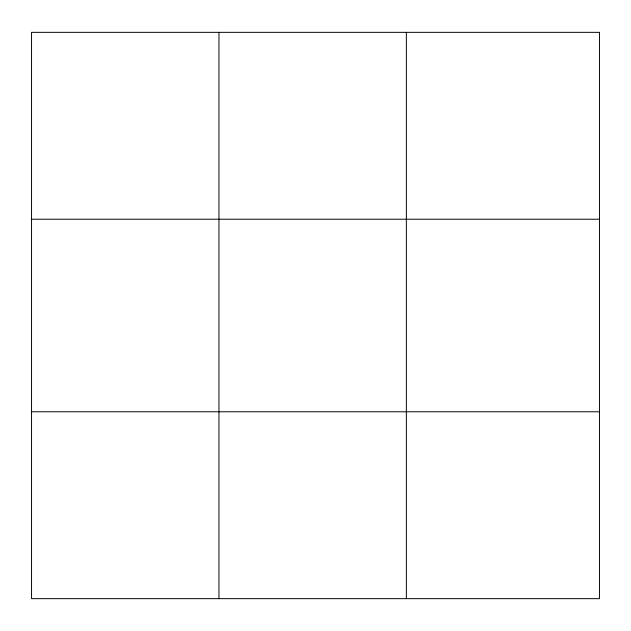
<?xml version="1.0" encoding="UTF-8"?>
<svg xmlns="http://www.w3.org/2000/svg" width="631" height="631" viewBox="0 0 631 631"><rect width="100%" height="100%" fill="white"/><g stroke="black" fill="none" stroke-linecap="round" stroke-linejoin="round"><path stroke-width="0.95" d="M218.957 598.653L218.957 32.347M406.364 598.653L406.364 32.347M31.55 219.225L599.45 219.225M31.55 411.775L599.45 411.775M599.45 32.347L599.45 598.653L31.55 598.653L31.55 32.347L599.45 32.347"/></g></svg>
